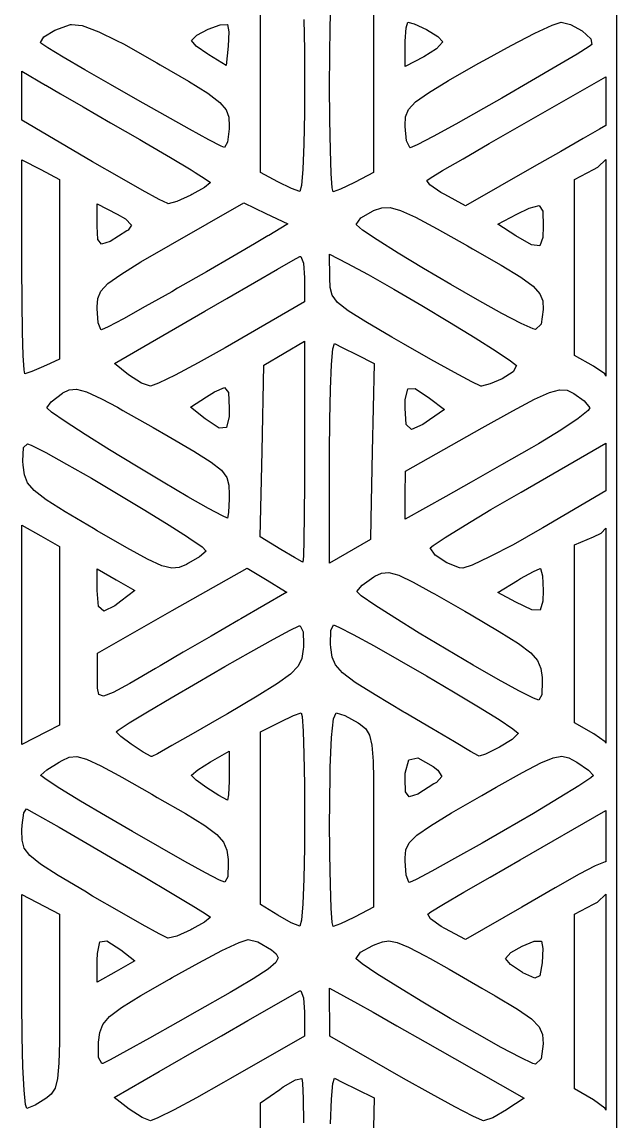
# Model space of a CAD drawing. Header units: millimetres. Extents: x 38 to 487, y 14 to 137.
# Drawn here: x 72.93 to 81.04, y 58.98 to 73.95 of the extents above; entities that cross this region are included whole.
import ezdxf

# ---------------------------------------------------------------- set-up
doc = ezdxf.new("R2010")
doc.units = ezdxf.units.MM
doc.layers.add('BLACK', color=20, linetype='Continuous')

msp = doc.modelspace()

# ---------------------------------------------------------------- linework, layer by layer
at = {"layer": 'BLACK', "linetype": 'Continuous'}
for p, q in [((81.037, 27.986), (81.037, 123.236)), ((76.184, 71.898), (76.184, 74.283)), ((77.723, 74.283), (77.723, 71.897)), ((77.132, 73.899), (77.143, 74.239)), ((76.773, 73.979), (76.78, 73.567)), ((73.231, 73.743), (73.383, 73.835)), ((73.383, 73.835), (73.596, 73.912)), ((73.596, 73.912), (73.608, 73.915)), ((73.608, 73.915), (73.753, 73.901)), ((73.753, 73.901), (73.983, 73.815)), ((73.983, 73.815), (74.223, 73.695)), ((75.315, 73.767), (75.471, 73.85)), ((75.471, 73.85), (75.635, 73.91)), ((75.635, 73.91), (75.73, 73.914)), ((75.73, 73.914), (75.731, 73.914)), ((75.731, 73.914), (75.749, 73.811)), ((75.749, 73.811), (75.741, 73.616)), ((77.126, 73.472), (77.132, 73.899)), ((78.151, 73.685), (78.164, 73.87)), ((78.164, 73.87), (78.189, 73.945)), ((78.189, 73.945), (78.277, 73.924)), ((78.277, 73.924), (78.443, 73.847)), ((78.443, 73.847), (78.597, 73.751)), ((79.918, 73.793), (80.156, 73.903)), ((80.156, 73.903), (80.279, 73.943)), ((80.279, 73.943), (80.405, 73.913)), ((80.405, 73.913), (80.565, 73.825)), ((80.565, 73.825), (80.681, 73.72)), ((73.187, 73.667), (73.231, 73.743)), ((73.193, 73.658), (73.187, 73.667)), ((73.286, 73.596), (73.193, 73.658)), ((74.223, 73.695), (74.316, 73.648)), ((74.316, 73.648), (74.772, 73.392)), ((75.243, 73.696), (75.315, 73.767)), ((75.243, 73.695), (75.243, 73.696)), ((75.308, 73.619), (75.243, 73.695)), ((78.151, 73.644), (78.151, 73.685)), ((78.663, 73.671), (78.581, 73.583)), ((78.597, 73.751), (78.664, 73.677)), ((78.664, 73.677), (78.663, 73.671)), ((79.596, 73.628), (79.918, 73.793)), ((80.681, 73.72), (80.695, 73.639)), ((73.495, 73.47), (73.286, 73.596)), ((75.466, 73.507), (75.308, 73.619)), ((75.478, 73.499), (75.466, 73.507)), ((75.713, 73.356), (75.478, 73.499)), ((75.741, 73.616), (75.713, 73.356)), ((76.78, 73.567), (76.782, 73.09)), ((78.151, 73.342), (78.151, 73.644)), ((78.581, 73.583), (78.407, 73.475)), ((79.224, 73.424), (79.596, 73.628)), ((80.493, 73.511), (80.222, 73.35)), ((80.658, 73.613), (80.493, 73.511)), ((80.695, 73.639), (80.658, 73.613)), ((73.79, 73.297), (73.495, 73.47)), ((74.772, 73.392), (74.816, 73.366)), ((74.816, 73.366), (75.201, 73.14)), ((77.124, 73.09), (77.126, 73.472)), ((78.407, 73.475), (78.151, 73.342)), ((78.744, 73.149), (79.145, 73.38)), ((79.145, 73.38), (79.224, 73.424)), ((80.222, 73.35), (79.872, 73.145)), ((72.934, 72.61), (72.934, 73.278)), ((72.934, 73.278), (73.255, 73.089)), ((74.139, 73.095), (73.79, 73.297)), ((79.709, 72.527), (80.887, 73.199)), ((80.887, 73.199), (80.887, 72.539)), ((73.255, 73.089), (73.258, 73.086)), ((73.258, 73.086), (73.46, 72.968)), ((74.514, 72.882), (74.139, 73.095)), ((75.201, 73.14), (75.464, 72.976)), ((76.782, 73.09), (76.78, 72.708)), ((77.127, 72.613), (77.124, 73.09)), ((78.468, 72.982), (78.744, 73.149)), ((79.872, 73.145), (79.468, 72.911)), ((73.46, 72.968), (73.768, 72.79)), ((75.464, 72.976), (75.627, 72.853)), ((78.294, 72.858), (78.468, 72.982)), ((79.468, 72.911), (79.219, 72.769)), ((73.768, 72.79), (74.141, 72.574)), ((74.883, 72.673), (74.514, 72.882)), ((75.627, 72.853), (75.714, 72.751)), ((75.714, 72.751), (75.75, 72.65)), ((78.159, 72.656), (78.199, 72.756)), ((78.199, 72.756), (78.294, 72.858)), ((79.219, 72.769), (78.842, 72.557)), ((73.896, 72.044), (72.934, 72.61)), ((75.215, 72.488), (74.883, 72.673)), ((75.75, 72.65), (75.756, 72.528)), ((76.78, 72.708), (76.771, 72.281)), ((77.134, 72.202), (77.127, 72.613)), ((78.151, 72.539), (78.159, 72.656)), ((74.141, 72.574), (74.537, 72.346)), ((75.481, 72.343), (75.215, 72.488)), ((75.756, 72.494), (75.735, 72.311)), ((75.756, 72.528), (75.756, 72.494)), ((78.151, 72.524), (78.151, 72.539)), ((78.169, 72.33), (78.151, 72.524)), ((78.842, 72.557), (78.532, 72.388)), ((79.298, 72.292), (79.709, 72.527)), ((80.799, 72.488), (80.577, 72.361)), ((80.887, 72.539), (80.799, 72.488)), ((74.537, 72.346), (74.605, 72.307)), ((74.605, 72.307), (74.955, 72.103)), ((75.649, 72.255), (75.481, 72.343)), ((75.735, 72.311), (75.692, 72.237)), ((78.214, 72.237), (78.169, 72.33)), ((78.532, 72.388), (78.316, 72.276)), ((80.577, 72.361), (80.27, 72.185)), ((75.692, 72.237), (75.649, 72.255)), ((76.771, 72.281), (76.757, 71.943)), ((77.145, 71.884), (77.134, 72.202)), ((78.221, 72.235), (78.214, 72.237)), ((78.316, 72.276), (78.221, 72.235)), ((78.941, 72.085), (79.298, 72.292)), ((80.27, 72.185), (79.91, 71.979)), ((72.934, 70.612), (72.934, 72.068)), ((72.934, 72.068), (73.19, 71.936)), ((74.26, 71.833), (73.896, 72.044)), ((74.955, 72.103), (75.239, 71.932)), ((78.663, 71.923), (78.941, 72.085)), ((80.776, 71.969), (80.887, 72.073)), ((80.887, 72.073), (80.887, 69.124)), ((73.19, 71.936), (73.447, 71.803)), ((75.239, 71.932), (75.293, 71.898)), ((75.293, 71.898), (75.43, 71.812)), ((76.419, 71.771), (76.184, 71.898)), ((76.757, 71.943), (76.739, 71.72)), ((77.159, 71.688), (77.145, 71.884)), ((77.723, 71.897), (77.471, 71.767)), ((78.491, 71.82), (78.663, 71.923)), ((79.91, 71.979), (78.976, 71.443)), ((80.46, 71.803), (80.716, 71.936)), ((80.716, 71.936), (80.776, 71.969)), ((73.447, 71.803), (73.447, 69.355)), ((74.572, 71.656), (74.26, 71.833)), ((75.499, 71.757), (75.418, 71.693)), ((75.43, 71.812), (75.5, 71.76)), ((75.5, 71.76), (75.499, 71.757)), ((76.603, 71.68), (76.419, 71.771)), ((76.739, 71.72), (76.718, 71.64)), ((77.454, 71.758), (77.272, 71.672)), ((77.471, 71.767), (77.454, 71.758)), ((78.447, 71.79), (78.491, 71.82)), ((78.487, 71.729), (78.447, 71.79)), ((78.637, 71.626), (78.487, 71.729)), ((80.46, 69.405), (80.46, 71.803)), ((74.802, 71.531), (74.572, 71.656)), ((75.233, 71.589), (75.043, 71.503)), ((75.247, 71.596), (75.233, 71.589)), ((75.418, 71.693), (75.247, 71.596)), ((76.718, 71.64), (76.603, 71.68)), ((76.718, 71.64), (76.718, 71.64)), ((77.171, 71.636), (77.159, 71.688)), ((77.272, 71.672), (77.171, 71.636)), ((78.691, 71.596), (78.637, 71.626)), ((78.976, 71.443), (78.691, 71.596)), ((73.96, 71.165), (73.96, 71.47)), ((73.96, 71.47), (74.229, 71.331)), ((74.92, 71.474), (74.802, 71.531)), ((74.927, 71.472), (74.92, 71.474)), ((75.043, 71.503), (74.927, 71.472)), ((74.957, 70.912), (75.954, 71.484)), ((75.954, 71.484), (76.254, 71.341)), ((77.723, 71.38), (77.833, 71.416)), ((77.833, 71.416), (77.946, 71.42)), ((77.946, 71.42), (78.09, 71.381)), ((79.675, 71.329), (79.843, 71.413)), ((79.843, 71.413), (79.975, 71.448)), ((79.975, 71.448), (80.025, 71.372)), ((74.229, 71.331), (74.343, 71.267)), ((74.343, 71.267), (74.427, 71.182)), ((76.254, 71.341), (76.554, 71.198)), ((77.487, 71.191), (77.549, 71.281)), ((77.549, 71.281), (77.716, 71.377)), ((77.716, 71.377), (77.723, 71.38)), ((78.09, 71.381), (78.295, 71.288)), ((78.295, 71.288), (78.471, 71.193)), ((79.413, 71.193), (79.675, 71.329)), ((80.025, 71.372), (80.032, 71.166)), ((73.969, 70.986), (73.96, 71.165)), ((74.379, 71.112), (74.363, 71.101)), ((74.427, 71.182), (74.379, 71.112)), ((76.542, 71.191), (76.296, 71.041)), ((76.554, 71.198), (76.542, 71.191)), ((77.489, 71.185), (77.487, 71.191)), ((77.57, 71.114), (77.489, 71.185)), ((77.77, 70.979), (77.57, 71.114)), ((78.471, 71.193), (78.589, 71.13)), ((78.589, 71.13), (79.002, 70.897)), ((79.658, 71.036), (79.413, 71.193)), ((80.032, 71.166), (80.027, 71.01)), ((74.017, 70.919), (73.969, 70.986)), ((74.137, 70.958), (74.017, 70.919)), ((74.363, 71.101), (74.137, 70.958)), ((76.284, 71.034), (76.099, 70.925)), ((76.296, 71.041), (76.284, 71.034)), ((78.057, 70.798), (77.77, 70.979)), ((79.874, 70.91), (79.658, 71.036)), ((80.027, 71.01), (79.986, 70.898)), ((74.555, 70.679), (74.957, 70.912)), ((76.099, 70.925), (75.86, 70.786)), ((79.002, 70.897), (79.07, 70.859)), ((79.07, 70.859), (79.461, 70.634)), ((79.986, 70.898), (79.874, 70.91)), ((74.279, 70.51), (74.555, 70.679)), ((75.807, 70.755), (75.446, 70.546)), ((75.86, 70.786), (75.807, 70.755)), ((76.412, 70.579), (76.626, 70.702)), ((76.626, 70.702), (76.718, 70.755)), ((76.718, 70.755), (76.732, 70.755)), ((76.732, 70.755), (76.768, 70.662)), ((76.768, 70.662), (76.782, 70.464)), ((77.126, 70.463), (77.124, 70.786)), ((77.124, 70.786), (77.36, 70.663)), ((77.36, 70.663), (77.648, 70.506)), ((78.402, 70.589), (78.057, 70.798)), ((72.936, 70.135), (72.934, 70.612)), ((74.105, 70.385), (74.279, 70.51)), ((75.446, 70.546), (75.054, 70.32)), ((76.102, 70.399), (76.412, 70.579)), ((77.648, 70.506), (78, 70.307)), ((78.773, 70.371), (78.402, 70.589)), ((79.461, 70.634), (79.728, 70.47)), ((74.01, 70.283), (74.105, 70.385)), ((75.722, 70.18), (76.102, 70.399)), ((76.782, 70.464), (76.782, 70.137)), ((77.13, 70.331), (77.126, 70.463)), ((79.138, 70.162), (78.773, 70.371)), ((79.728, 70.47), (79.896, 70.347)), ((73.969, 70.183), (74.01, 70.283)), ((74.973, 70.273), (74.614, 70.07)), ((75.054, 70.32), (74.973, 70.273)), ((77.158, 70.226), (77.13, 70.331)), ((77.233, 70.126), (77.158, 70.226)), ((78, 70.307), (78.379, 70.085)), ((79.896, 70.347), (79.987, 70.246)), ((79.987, 70.246), (80.025, 70.148)), ((72.942, 69.723), (72.936, 70.135)), ((73.96, 70.066), (73.969, 70.183)), ((73.96, 70.047), (73.96, 70.066)), ((74.614, 70.07), (74.315, 69.906)), ((75.424, 70.008), (75.722, 70.18)), ((76.782, 70.137), (75.786, 69.561)), ((77.378, 70.012), (77.233, 70.126)), ((78.379, 70.085), (78.757, 69.859)), ((79.468, 69.979), (79.138, 70.162)), ((80.025, 70.148), (80.032, 70.033)), ((73.974, 69.852), (73.96, 70.047)), ((74.315, 69.906), (74.106, 69.795)), ((74.194, 69.296), (75.424, 70.008)), ((77.616, 69.862), (77.378, 70.012)), ((79.73, 69.842), (79.468, 69.979)), ((80.032, 70.033), (80.003, 69.833)), ((74.009, 69.757), (73.974, 69.852)), ((74.015, 69.755), (74.009, 69.757)), ((74.106, 69.795), (74.015, 69.755)), ((77.971, 69.654), (77.616, 69.862)), ((78.757, 69.859), (79.105, 69.646)), ((79.894, 69.767), (79.73, 69.842)), ((79.925, 69.759), (79.894, 69.767)), ((80.003, 69.833), (79.925, 69.759)), ((72.951, 69.405), (72.942, 69.723)), ((78.131, 69.563), (77.971, 69.654)), ((79.105, 69.646), (79.392, 69.465)), ((75.699, 69.511), (75.332, 69.305)), ((75.786, 69.561), (75.699, 69.511)), ((76.504, 69.437), (76.782, 69.6)), ((76.782, 69.6), (76.782, 68.095)), ((77.15, 69.281), (77.168, 69.496)), ((77.168, 69.496), (77.189, 69.567)), ((77.189, 69.567), (77.302, 69.51)), ((77.302, 69.51), (77.49, 69.417)), ((78.503, 69.351), (78.131, 69.563)), ((79.392, 69.465), (79.589, 69.332)), ((72.962, 69.208), (72.951, 69.405)), ((73.447, 69.355), (73.319, 69.296)), ((76.226, 69.275), (76.504, 69.437)), ((77.49, 69.417), (77.728, 69.298)), ((78.822, 69.175), (78.503, 69.351)), ((79.589, 69.332), (79.668, 69.267)), ((80.716, 69.259), (80.46, 69.405)), ((72.973, 69.156), (72.962, 69.208)), ((73.07, 69.188), (72.973, 69.156)), ((73.229, 69.255), (73.07, 69.188)), ((73.319, 69.296), (73.229, 69.255)), ((74.386, 69.141), (74.194, 69.296)), ((75.332, 69.305), (75.02, 69.138)), ((76.203, 68.104), (76.226, 69.275)), ((77.136, 68.948), (77.15, 69.281)), ((77.728, 69.298), (77.716, 68.686)), ((79.059, 69.048), (78.822, 69.175)), ((79.625, 69.183), (79.475, 69.085)), ((79.668, 69.267), (79.625, 69.183)), ((80.871, 69.153), (80.716, 69.259)), ((74.561, 69.027), (74.386, 69.141)), ((74.684, 68.985), (74.561, 69.027)), ((74.793, 69.026), (74.684, 68.985)), ((75.02, 69.138), (74.793, 69.026)), ((79.184, 68.988), (79.059, 69.048)), ((79.309, 69.018), (79.194, 68.986)), ((79.475, 69.085), (79.309, 69.018)), ((80.887, 69.124), (80.871, 69.153)), ((73.333, 68.776), (73.487, 68.894)), ((73.487, 68.894), (73.49, 68.895)), ((73.49, 68.895), (73.579, 68.938)), ((73.579, 68.938), (73.678, 68.946)), ((73.678, 68.946), (73.814, 68.909)), ((73.814, 68.909), (74.016, 68.816)), ((75.446, 68.842), (75.554, 68.911)), ((75.554, 68.911), (75.692, 68.97)), ((75.692, 68.97), (75.746, 68.901)), ((75.746, 68.901), (75.756, 68.686)), ((77.127, 68.523), (77.136, 68.948)), ((78.154, 68.803), (78.189, 68.951)), ((78.189, 68.951), (78.29, 68.954)), ((78.29, 68.954), (78.483, 68.825)), ((79.194, 68.986), (79.184, 68.988)), ((79.914, 68.81), (80.117, 68.901)), ((80.117, 68.901), (80.255, 68.938)), ((80.255, 68.938), (80.357, 68.931)), ((80.357, 68.931), (80.449, 68.889)), ((80.449, 68.889), (80.592, 68.788)), ((73.271, 68.69), (73.333, 68.776)), ((74.016, 68.816), (74.234, 68.699)), ((75.227, 68.699), (75.446, 68.842)), ((78.151, 68.686), (78.154, 68.803)), ((78.483, 68.825), (78.686, 68.668)), ((79.618, 68.653), (79.914, 68.81)), ((80.592, 68.788), (80.665, 68.69)), ((73.337, 68.632), (73.271, 68.69)), ((73.521, 68.505), (73.337, 68.632)), ((74.234, 68.699), (74.309, 68.658)), ((74.309, 68.658), (74.722, 68.423)), ((75.427, 68.544), (75.227, 68.699)), ((75.754, 68.573), (75.718, 68.422)), ((75.756, 68.686), (75.754, 68.573)), ((77.716, 68.686), (77.704, 68.098)), ((78.168, 68.467), (78.151, 68.686)), ((78.686, 68.668), (78.485, 68.527)), ((79.202, 68.421), (79.618, 68.653)), ((80.644, 68.656), (80.507, 68.545)), ((80.665, 68.69), (80.644, 68.656)), ((73.795, 68.329), (73.521, 68.505)), ((74.722, 68.423), (74.925, 68.307)), ((75.619, 68.417), (75.427, 68.544)), ((75.718, 68.422), (75.619, 68.417)), ((77.124, 68.086), (77.127, 68.523)), ((78.156, 67.831), (79.199, 68.419)), ((78.239, 68.399), (78.168, 68.467)), ((78.395, 68.467), (78.239, 68.399)), ((78.485, 68.527), (78.395, 68.467)), ((79.199, 68.419), (79.202, 68.421)), ((80.507, 68.545), (80.272, 68.386)), ((74.128, 68.12), (73.795, 68.329)), ((74.925, 68.307), (75.275, 68.103)), ((80.272, 68.386), (79.968, 68.203)), ((72.946, 67.966), (72.957, 68.15)), ((72.957, 68.15), (73.008, 68.203)), ((73.008, 68.203), (73.059, 68.182)), ((73.059, 68.182), (73.258, 68.082)), ((74.492, 67.897), (74.128, 68.12)), ((79.873, 68.148), (79.464, 67.914)), ((79.732, 67.545), (80.887, 68.21)), ((79.968, 68.203), (79.873, 68.148)), ((80.887, 68.21), (80.887, 67.561)), ((72.95, 67.913), (72.946, 67.966)), ((73.258, 68.082), (73.541, 67.926)), ((75.275, 68.103), (75.509, 67.954)), ((76.179, 66.933), (76.203, 68.104)), ((76.782, 68.095), (76.782, 67.668)), ((77.124, 66.575), (77.124, 68.086)), ((77.704, 68.098), (77.686, 67.174)), ((72.967, 67.78), (72.95, 67.913)), ((73.541, 67.926), (73.88, 67.732)), ((74.857, 67.678), (74.492, 67.897)), ((75.509, 67.954), (75.652, 67.841)), ((75.652, 67.841), (75.725, 67.743)), ((78.153, 67.503), (78.156, 67.831)), ((79.464, 67.914), (79.05, 67.679)), ((73.009, 67.671), (72.967, 67.78)), ((73.099, 67.565), (73.009, 67.671)), ((73.88, 67.732), (74.246, 67.517)), ((75.193, 67.48), (74.857, 67.678)), ((75.725, 67.743), (75.752, 67.639)), ((76.782, 67.668), (76.779, 67.237)), ((79.05, 67.679), (78.707, 67.485)), ((73.263, 67.44), (73.099, 67.565)), ((74.246, 67.517), (74.608, 67.298)), ((75.752, 67.639), (75.756, 67.51)), ((75.756, 67.51), (75.756, 67.452)), ((79.321, 67.306), (79.732, 67.545)), ((80.887, 67.561), (80.027, 67.058)), ((73.524, 67.275), (73.263, 67.44)), ((75.472, 67.321), (75.193, 67.48)), ((75.756, 67.452), (75.748, 67.265)), ((78.151, 67.174), (78.153, 67.503)), ((78.707, 67.485), (78.151, 67.174)), ((73.906, 67.049), (73.524, 67.275)), ((74.608, 67.298), (74.938, 67.094)), ((75.664, 67.219), (75.472, 67.321)), ((75.735, 67.191), (75.664, 67.219)), ((75.748, 67.265), (75.735, 67.191)), ((76.779, 67.237), (76.774, 66.896)), ((78.968, 67.095), (79.321, 67.306)), ((72.934, 64.106), (72.934, 67.096)), ((72.934, 67.096), (73.19, 66.95)), ((74.938, 67.094), (75.189, 66.933)), ((77.686, 67.174), (77.68, 66.899)), ((78.697, 66.928), (78.968, 67.095)), ((73.19, 66.95), (73.446, 66.804)), ((73.96, 67.018), (73.906, 67.049)), ((74.361, 66.786), (73.96, 67.018)), ((75.189, 66.933), (75.207, 66.921)), ((75.207, 66.921), (75.386, 66.798)), ((76.459, 66.762), (76.179, 66.933)), ((78.532, 66.819), (78.697, 66.928)), ((79.987, 67.035), (79.621, 66.828)), ((80.027, 67.058), (79.987, 67.035)), ((80.46, 66.826), (80.716, 66.933)), ((80.716, 66.933), (80.822, 66.983)), ((80.822, 66.983), (80.887, 67.051)), ((80.887, 67.051), (80.887, 64.124)), ((73.446, 66.804), (73.446, 66.497)), ((74.644, 66.631), (74.361, 66.786)), ((75.386, 66.798), (75.444, 66.742)), ((76.644, 66.653), (76.459, 66.762)), ((76.774, 66.896), (76.768, 66.672)), ((77.68, 66.899), (77.124, 66.575)), ((78.493, 66.785), (78.532, 66.819)), ((78.562, 66.686), (78.493, 66.785)), ((79.621, 66.828), (79.302, 66.661)), ((80.46, 64.404), (80.46, 66.826)), ((74.838, 66.542), (74.644, 66.631)), ((75.351, 66.663), (75.2, 66.575)), ((75.444, 66.742), (75.351, 66.663)), ((76.752, 66.594), (76.644, 66.653)), ((76.768, 66.672), (76.761, 66.591)), ((78.719, 66.58), (78.562, 66.686)), ((79.302, 66.661), (79.063, 66.548)), ((73.446, 66.497), (73.447, 65.027)), ((73.96, 66.202), (73.96, 66.497)), ((73.96, 66.497), (74.215, 66.351)), ((74.973, 66.508), (74.838, 66.542)), ((75.077, 66.519), (74.973, 66.508)), ((74.981, 65.93), (76.001, 66.51)), ((75.173, 66.559), (75.077, 66.519)), ((75.2, 66.575), (75.173, 66.559)), ((76.001, 66.51), (76.272, 66.345)), ((76.761, 66.591), (76.752, 66.594)), ((78.891, 66.513), (78.719, 66.58)), ((78.937, 66.508), (78.891, 66.513)), ((79.063, 66.548), (78.937, 66.508)), ((79.722, 66.366), (79.899, 66.465)), ((79.899, 66.465), (79.992, 66.505)), ((79.992, 66.505), (79.997, 66.502)), ((79.997, 66.502), (80.022, 66.404)), ((74.215, 66.351), (74.471, 66.206)), ((76.272, 66.345), (76.525, 66.191)), ((77.565, 66.275), (77.725, 66.39)), ((77.725, 66.39), (77.739, 66.398)), ((77.739, 66.398), (77.83, 66.441)), ((77.83, 66.441), (77.929, 66.448)), ((77.929, 66.448), (78.064, 66.411)), ((78.064, 66.411), (78.263, 66.318)), ((78.263, 66.318), (78.516, 66.179)), ((79.414, 66.179), (79.682, 66.342)), ((79.682, 66.342), (79.722, 66.366)), ((80.022, 66.404), (80.032, 66.206)), ((73.977, 65.985), (73.96, 66.202)), ((74.471, 66.206), (74.279, 66.058)), ((76.543, 66.18), (75.914, 65.818)), ((76.525, 66.191), (76.543, 66.18)), ((77.492, 66.191), (77.565, 66.275)), ((77.555, 66.131), (77.492, 66.191)), ((78.516, 66.179), (78.553, 66.158)), ((79.659, 66.046), (79.414, 66.179)), ((80.032, 66.206), (80.028, 66.059)), ((74.279, 66.058), (74.198, 65.997)), ((77.738, 66.005), (77.555, 66.131)), ((78.553, 66.158), (78.963, 65.922)), ((79.878, 65.939), (79.659, 66.046)), ((80.028, 66.059), (79.989, 65.938)), ((73.962, 65.35), (74.981, 65.93)), ((74.047, 65.921), (73.977, 65.985)), ((74.198, 65.997), (74.047, 65.921)), ((78.011, 65.83), (77.738, 66.005)), ((78.963, 65.922), (79.049, 65.872)), ((79.049, 65.872), (79.432, 65.646)), ((79.989, 65.938), (79.878, 65.939)), ((75.884, 65.801), (75.51, 65.584)), ((75.914, 65.818), (75.884, 65.801)), ((76.587, 65.664), (76.708, 65.723)), ((76.708, 65.723), (76.722, 65.724)), ((76.722, 65.724), (76.765, 65.64)), ((77.142, 65.66), (77.176, 65.735)), ((77.176, 65.735), (77.25, 65.707)), ((78.345, 65.624), (78.011, 65.83)), ((75.51, 65.584), (75.128, 65.362)), ((76.358, 65.541), (76.587, 65.664)), ((76.765, 65.64), (76.766, 65.475)), ((77.137, 65.475), (77.142, 65.66)), ((77.25, 65.707), (77.445, 65.607)), ((77.445, 65.607), (77.729, 65.451)), ((78.711, 65.405), (78.345, 65.624)), ((79.432, 65.646), (79.696, 65.481)), ((76.052, 65.37), (76.358, 65.541)), ((76.767, 65.433), (76.764, 65.403)), ((76.766, 65.475), (76.767, 65.433)), ((77.141, 65.427), (77.137, 65.475)), ((77.159, 65.298), (77.141, 65.427)), ((77.729, 65.451), (78.071, 65.257)), ((79.696, 65.481), (79.862, 65.355)), ((73.961, 65.027), (73.962, 65.35)), ((75.128, 65.362), (74.815, 65.179)), ((75.698, 65.168), (76.052, 65.37)), ((76.744, 65.278), (76.695, 65.172)), ((76.764, 65.403), (76.744, 65.278)), ((77.204, 65.19), (77.159, 65.298)), ((79.078, 65.189), (78.711, 65.405)), ((79.862, 65.355), (79.955, 65.25)), ((74.752, 65.141), (74.405, 64.938)), ((74.815, 65.179), (74.752, 65.141)), ((75.325, 64.953), (75.698, 65.168)), ((76.695, 65.172), (76.593, 65.065)), ((77.3, 65.082), (77.204, 65.19)), ((78.071, 65.257), (78.442, 65.041)), ((79.418, 64.994), (79.078, 65.189)), ((79.955, 65.25), (79.999, 65.144)), ((79.999, 65.144), (80.016, 65.017)), ((73.447, 65.027), (73.447, 64.371)), ((73.962, 64.876), (73.961, 65.027)), ((76.593, 65.065), (76.414, 64.936)), ((77.471, 64.953), (77.3, 65.082)), ((78.442, 65.041), (78.812, 64.823)), ((79.701, 64.838), (79.418, 64.994)), ((80.019, 64.968), (80.012, 64.785)), ((80.016, 65.017), (80.019, 64.968)), ((73.981, 64.788), (73.962, 64.876)), ((74.405, 64.938), (74.177, 64.814)), ((74.964, 64.742), (75.325, 64.953)), ((76.414, 64.936), (76.135, 64.763)), ((77.742, 64.781), (77.471, 64.953)), ((78.812, 64.823), (79.151, 64.618)), ((79.898, 64.739), (79.701, 64.838)), ((74.045, 64.766), (73.981, 64.788)), ((74.177, 64.814), (74.045, 64.766)), ((74.644, 64.552), (74.964, 64.742)), ((76.135, 64.763), (75.731, 64.526)), ((78.136, 64.546), (77.742, 64.781)), ((79.973, 64.712), (79.898, 64.739)), ((80.012, 64.785), (79.973, 64.712)), ((74.394, 64.4), (74.644, 64.552)), ((75.731, 64.526), (75.621, 64.462)), ((76.634, 64.502), (76.735, 64.538)), ((76.735, 64.538), (76.748, 64.487)), ((77.177, 64.454), (77.213, 64.538)), ((77.213, 64.538), (77.332, 64.5)), ((78.151, 64.537), (78.136, 64.546)), ((78.515, 64.323), (78.151, 64.537)), ((79.151, 64.618), (79.431, 64.445)), ((73.447, 64.371), (73.27, 64.28)), ((74.246, 64.304), (74.394, 64.4)), ((75.621, 64.462), (75.266, 64.257)), ((76.184, 64.277), (76.436, 64.408)), ((76.436, 64.408), (76.453, 64.416)), ((76.453, 64.416), (76.634, 64.502)), ((76.748, 64.487), (76.762, 64.29)), ((77.15, 64.204), (77.177, 64.454)), ((77.332, 64.5), (77.512, 64.4)), ((77.512, 64.4), (77.543, 64.379)), ((77.543, 64.379), (77.618, 64.318)), ((79.431, 64.445), (79.62, 64.321)), ((80.721, 64.25), (80.46, 64.404)), ((73.27, 64.28), (72.934, 64.106)), ((74.217, 64.28), (74.246, 64.304)), ((74.279, 64.217), (74.217, 64.28)), ((74.423, 64.11), (74.279, 64.217)), ((75.266, 64.257), (74.977, 64.092)), ((76.184, 61.926), (76.184, 64.277)), ((76.762, 64.29), (76.773, 63.973)), ((77.618, 64.318), (77.668, 64.233)), ((77.668, 64.233), (77.699, 64.097)), ((78.822, 64.143), (78.515, 64.323)), ((79.689, 64.257), (79.61, 64.175)), ((79.62, 64.321), (79.69, 64.262)), ((79.69, 64.262), (79.689, 64.257)), ((80.875, 64.143), (80.721, 64.25)), ((74.583, 64.004), (74.423, 64.11)), ((74.977, 64.092), (74.78, 63.981)), ((77.132, 63.795), (77.15, 64.204)), ((77.699, 64.097), (77.716, 63.878)), ((79.044, 64.013), (78.822, 64.143)), ((79.438, 64.07), (79.418, 64.06)), ((79.61, 64.175), (79.438, 64.07)), ((80.887, 64.124), (80.875, 64.143)), ((73.48, 63.889), (73.578, 63.933)), ((73.578, 63.933), (73.679, 63.942)), ((73.679, 63.942), (73.813, 63.906)), ((74.695, 63.944), (74.583, 64.004)), ((74.704, 63.942), (74.695, 63.944)), ((74.78, 63.981), (74.704, 63.942)), ((75.5, 63.871), (75.756, 64.017)), ((75.756, 64.017), (75.756, 63.679)), ((76.773, 63.973), (76.78, 63.561)), ((78.204, 63.896), (78.327, 63.924)), ((78.327, 63.924), (78.535, 63.805)), ((79.153, 63.951), (79.044, 64.013)), ((79.16, 63.948), (79.153, 63.951)), ((79.245, 63.977), (79.16, 63.948)), ((79.418, 64.06), (79.245, 63.977)), ((79.998, 63.857), (80.168, 63.927)), ((80.168, 63.927), (80.287, 63.946)), ((80.287, 63.946), (80.381, 63.924)), ((80.381, 63.924), (80.479, 63.872)), ((73.272, 63.76), (73.44, 63.867)), ((73.44, 63.867), (73.48, 63.889)), ((73.813, 63.906), (74.009, 63.816)), ((74.009, 63.816), (74.253, 63.683)), ((75.328, 63.763), (75.5, 63.871)), ((77.125, 63.233), (77.132, 63.795)), ((77.716, 63.878), (77.72, 63.637)), ((78.153, 63.717), (78.204, 63.896)), ((78.535, 63.805), (78.596, 63.757)), ((79.748, 63.726), (79.998, 63.857)), ((80.479, 63.872), (80.491, 63.864)), ((80.491, 63.864), (80.651, 63.755)), ((73.192, 63.683), (73.193, 63.687)), ((73.263, 63.628), (73.192, 63.683)), ((73.193, 63.687), (73.272, 63.76)), ((73.452, 63.507), (73.263, 63.628)), ((74.253, 63.683), (74.295, 63.66)), ((74.295, 63.66), (74.701, 63.43)), ((75.244, 63.683), (75.245, 63.688)), ((75.306, 63.621), (75.244, 63.683)), ((75.245, 63.688), (75.328, 63.763)), ((75.452, 63.516), (75.306, 63.621)), ((75.756, 63.679), (75.756, 63.605)), ((77.72, 63.637), (77.722, 63.548)), ((78.151, 63.637), (78.153, 63.717)), ((78.159, 63.461), (78.151, 63.637)), ((78.653, 63.669), (78.578, 63.591)), ((78.596, 63.757), (78.653, 63.669)), ((79.39, 63.524), (79.748, 63.726)), ((80.68, 63.651), (80.519, 63.543)), ((80.651, 63.755), (80.716, 63.683)), ((80.716, 63.683), (80.68, 63.651)), ((73.732, 63.337), (73.452, 63.507)), ((75.617, 63.41), (75.452, 63.516)), ((75.756, 63.605), (75.748, 63.419)), ((76.78, 63.561), (76.782, 63.084)), ((77.722, 63.548), (77.723, 63.077)), ((78.545, 63.569), (78.323, 63.43)), ((78.578, 63.591), (78.545, 63.569)), ((79.196, 63.413), (79.39, 63.524)), ((80.519, 63.543), (80.251, 63.378)), ((74.071, 63.135), (73.732, 63.337)), ((74.701, 63.43), (74.776, 63.387)), ((74.776, 63.387), (75.16, 63.165)), ((75.735, 63.349), (75.617, 63.41)), ((75.748, 63.419), (75.735, 63.349)), ((78.206, 63.393), (78.159, 63.461)), ((78.323, 63.43), (78.206, 63.393)), ((78.783, 63.175), (79.196, 63.413)), ((80.251, 63.378), (79.901, 63.169)), ((72.935, 63.006), (72.958, 63.178)), ((72.958, 63.178), (72.998, 63.23)), ((72.998, 63.23), (73.101, 63.172)), ((73.101, 63.172), (73.439, 62.98)), ((77.124, 63.084), (77.125, 63.233)), ((78.497, 63.001), (78.783, 63.175)), ((79.901, 63.169), (79.493, 62.932)), ((79.718, 62.538), (80.887, 63.209)), ((80.887, 63.209), (80.887, 62.508)), ((74.441, 62.92), (74.071, 63.135)), ((75.16, 63.165), (75.423, 63.002)), ((76.782, 63.084), (76.78, 62.702)), ((77.127, 62.607), (77.124, 63.084)), ((77.723, 63.077), (77.723, 61.891)), ((72.934, 62.938), (72.935, 63.006)), ((72.938, 62.802), (72.934, 62.938)), ((73.439, 62.98), (73.821, 62.76)), ((74.811, 62.707), (74.441, 62.92)), ((75.423, 63.002), (75.588, 62.879)), ((75.588, 62.879), (75.68, 62.775)), ((78.209, 62.769), (78.313, 62.873)), ((78.313, 62.873), (78.497, 63.001)), ((79.493, 62.932), (79.201, 62.765)), ((72.966, 62.694), (72.938, 62.802)), ((73.821, 62.76), (74.219, 62.528)), ((75.68, 62.775), (75.723, 62.669)), ((78.163, 62.672), (78.209, 62.769)), ((79.201, 62.765), (78.822, 62.552)), ((73.041, 62.593), (72.966, 62.694)), ((73.188, 62.476), (73.041, 62.593)), ((75.152, 62.515), (74.811, 62.707)), ((75.723, 62.669), (75.74, 62.54)), ((76.78, 62.702), (76.771, 62.275)), ((77.134, 62.196), (77.127, 62.607)), ((78.151, 62.561), (78.163, 62.672)), ((73.429, 62.321), (73.188, 62.476)), ((74.219, 62.528), (74.607, 62.3)), ((75.433, 62.36), (75.152, 62.515)), ((75.743, 62.489), (75.736, 62.304)), ((75.74, 62.54), (75.743, 62.489)), ((78.151, 62.522), (78.151, 62.561)), ((78.166, 62.326), (78.151, 62.522)), ((78.822, 62.552), (78.514, 62.382)), ((79.308, 62.302), (79.718, 62.538)), ((80.74, 62.455), (80.52, 62.339)), ((80.875, 62.508), (80.74, 62.455)), ((80.887, 62.508), (80.875, 62.508)), ((73.788, 62.107), (73.429, 62.321)), ((74.607, 62.3), (74.956, 62.092)), ((75.626, 62.26), (75.433, 62.36)), ((75.736, 62.304), (75.697, 62.231)), ((76.771, 62.275), (76.757, 61.936)), ((78.204, 62.231), (78.166, 62.326)), ((78.514, 62.382), (78.301, 62.27)), ((78.952, 62.094), (79.308, 62.302)), ((80.52, 62.339), (80.193, 62.153)), ((75.697, 62.231), (75.626, 62.26)), ((77.145, 61.878), (77.134, 62.196)), ((78.211, 62.229), (78.204, 62.231)), ((78.301, 62.27), (78.211, 62.229)), ((80.193, 62.153), (79.739, 61.89)), ((72.934, 60.606), (72.934, 62.062)), ((72.934, 62.062), (73.447, 61.797)), ((73.896, 62.043), (73.788, 62.107)), ((74.26, 61.831), (73.896, 62.043)), ((74.956, 62.092), (75.231, 61.926)), ((78.675, 61.93), (78.952, 62.094)), ((80.773, 61.961), (80.887, 62.067)), ((80.887, 62.067), (80.887, 59.127)), ((74.572, 61.654), (74.26, 61.831)), ((75.231, 61.926), (75.24, 61.921)), ((75.24, 61.921), (75.43, 61.803)), ((76.419, 61.781), (76.184, 61.926)), ((76.757, 61.936), (76.739, 61.713)), ((77.159, 61.681), (77.145, 61.878)), ((77.723, 61.891), (77.471, 61.761)), ((78.46, 61.797), (78.503, 61.826)), ((78.503, 61.826), (78.675, 61.93)), ((79.739, 61.89), (78.975, 61.449)), ((80.46, 61.797), (80.716, 61.93)), ((80.716, 61.93), (80.773, 61.961)), ((73.447, 61.797), (73.447, 60.607)), ((75.418, 61.687), (75.247, 61.59)), ((75.499, 61.751), (75.418, 61.687)), ((75.43, 61.803), (75.5, 61.754)), ((75.5, 61.754), (75.499, 61.751)), ((76.6, 61.679), (76.419, 61.781)), ((76.716, 61.633), (76.6, 61.679)), ((76.739, 61.713), (76.718, 61.633)), ((77.171, 61.63), (77.159, 61.681)), ((77.454, 61.752), (77.272, 61.666)), ((77.471, 61.761), (77.454, 61.752)), ((78.496, 61.732), (78.46, 61.797)), ((78.644, 61.629), (78.496, 61.732)), ((80.46, 59.416), (80.46, 61.797)), ((74.802, 61.528), (74.572, 61.654)), ((74.92, 61.47), (74.802, 61.528)), ((75.233, 61.582), (75.043, 61.498)), ((75.247, 61.59), (75.233, 61.582)), ((76.718, 61.633), (76.716, 61.633)), ((77.272, 61.666), (77.171, 61.63)), ((78.694, 61.6), (78.644, 61.629)), ((78.975, 61.449), (78.694, 61.6)), ((73.962, 61.262), (73.995, 61.421)), ((73.995, 61.421), (74.092, 61.432)), ((74.092, 61.432), (74.279, 61.308)), ((74.927, 61.468), (74.92, 61.47)), ((75.043, 61.498), (74.927, 61.468)), ((75.658, 61.299), (75.893, 61.412)), ((75.893, 61.412), (76.013, 61.453)), ((76.013, 61.453), (76.147, 61.417)), ((76.147, 61.417), (76.332, 61.308)), ((77.712, 61.369), (77.745, 61.383)), ((77.745, 61.383), (77.842, 61.42)), ((77.842, 61.42), (77.932, 61.433)), ((77.932, 61.433), (78.043, 61.412)), ((78.043, 61.412), (78.199, 61.348)), ((79.744, 61.362), (79.908, 61.426)), ((79.908, 61.426), (80.007, 61.428)), ((80.007, 61.428), (80.025, 61.326)), ((73.96, 61.164), (73.962, 61.262)), ((74.279, 61.308), (74.471, 61.16)), ((75.342, 61.134), (75.658, 61.299)), ((76.332, 61.308), (76.394, 61.255)), ((76.394, 61.255), (76.423, 61.201)), ((77.485, 61.192), (77.546, 61.276)), ((77.546, 61.276), (77.712, 61.369)), ((78.199, 61.348), (78.426, 61.229)), ((78.426, 61.229), (78.492, 61.192)), ((79.519, 61.193), (79.59, 61.272)), ((79.59, 61.272), (79.744, 61.362)), ((80.025, 61.326), (80.017, 61.132)), ((73.96, 60.869), (73.96, 61.164)), ((74.471, 61.16), (74.215, 61.014)), ((74.978, 60.931), (75.342, 61.134)), ((76.392, 61.136), (76.285, 61.046)), ((76.419, 61.192), (76.392, 61.136)), ((76.423, 61.201), (76.419, 61.192)), ((77.486, 61.188), (77.485, 61.192)), ((77.566, 61.118), (77.486, 61.188)), ((77.765, 60.985), (77.566, 61.118)), ((78.492, 61.192), (78.751, 61.046)), ((79.519, 61.192), (79.519, 61.193)), ((79.587, 61.108), (79.519, 61.192)), ((79.75, 61.001), (79.587, 61.108)), ((80.017, 61.131), (79.988, 60.958)), ((80.017, 61.132), (80.017, 61.131)), ((74.215, 61.014), (73.96, 60.869)), ((74.944, 60.911), (74.978, 60.931)), ((76.285, 61.046), (76.083, 60.916)), ((78.051, 60.805), (77.765, 60.985)), ((78.751, 61.046), (79.198, 60.788)), ((79.754, 60.999), (79.75, 61.001)), ((79.919, 60.923), (79.754, 60.999)), ((79.988, 60.958), (79.919, 60.923)), ((74.555, 60.687), (74.944, 60.911)), ((75.868, 60.79), (75.768, 60.731)), ((76.083, 60.916), (75.868, 60.79)), ((77.126, 60.134), (77.124, 60.79)), ((77.124, 60.79), (77.502, 60.579)), ((78.395, 60.596), (78.051, 60.805)), ((79.198, 60.788), (79.378, 60.684)), ((74.29, 60.523), (74.555, 60.687)), ((75.768, 60.731), (75.322, 60.476)), ((76.335, 60.532), (76.583, 60.673)), ((76.583, 60.673), (76.718, 60.75)), ((76.718, 60.75), (76.732, 60.75)), ((76.732, 60.75), (76.768, 60.657)), ((76.768, 60.657), (76.782, 60.459)), ((79.378, 60.684), (79.682, 60.502)), ((72.938, 60.129), (72.934, 60.606)), ((73.447, 60.539), (73.445, 60.084)), ((73.447, 60.607), (73.447, 60.539)), ((74.125, 60.4), (74.29, 60.523)), ((75.322, 60.476), (75.055, 60.324)), ((76.012, 60.347), (76.335, 60.532)), ((77.502, 60.579), (77.715, 60.459)), ((78.765, 60.377), (78.395, 60.596)), ((79.682, 60.502), (79.874, 60.369)), ((74.034, 60.294), (74.125, 60.4)), ((75.65, 60.14), (76.012, 60.347)), ((76.782, 60.459), (76.782, 60.134)), ((77.715, 60.459), (78.039, 60.275)), ((79.131, 60.167), (78.765, 60.377)), ((79.874, 60.369), (79.979, 60.261)), ((73.976, 60.051), (73.993, 60.183)), ((73.993, 60.183), (74.034, 60.294)), ((75.055, 60.324), (74.672, 60.109)), ((78.039, 60.275), (78.425, 60.056)), ((79.979, 60.261), (80.023, 60.156)), ((72.948, 59.717), (72.938, 60.129)), ((73.444, 60.051), (73.437, 59.766)), ((73.445, 60.084), (73.444, 60.051)), ((73.978, 59.844), (73.976, 60.051)), ((74.672, 60.109), (74.356, 59.933)), ((75.285, 59.93), (75.65, 60.14)), ((76.782, 60.134), (75.775, 59.556)), ((78.13, 59.559), (77.126, 60.134)), ((78.425, 60.056), (78.826, 59.828)), ((79.461, 59.982), (79.131, 60.167)), ((80.032, 60.029), (80.003, 59.827)), ((80.023, 60.156), (80.032, 60.029)), ((74.356, 59.933), (74.135, 59.812)), ((74.953, 59.739), (75.285, 59.93)), ((79.724, 59.842), (79.461, 59.982)), ((73.437, 59.766), (73.418, 59.557)), ((74.021, 59.76), (73.978, 59.844)), ((74.035, 59.761), (74.021, 59.76)), ((74.135, 59.812), (74.035, 59.761)), ((74.803, 59.652), (74.953, 59.739)), ((78.826, 59.828), (79.772, 59.288)), ((79.89, 59.764), (79.724, 59.842)), ((79.925, 59.754), (79.89, 59.764)), ((80.003, 59.827), (79.925, 59.754)), ((72.963, 59.399), (72.948, 59.717)), ((74.191, 59.299), (74.803, 59.652)), ((73.385, 59.427), (73.333, 59.345)), ((73.418, 59.557), (73.385, 59.427)), ((75.678, 59.501), (75.312, 59.296)), ((75.775, 59.556), (75.678, 59.501)), ((76.445, 59.41), (76.492, 59.442)), ((76.492, 59.442), (76.659, 59.538)), ((76.659, 59.538), (76.747, 59.557)), ((76.747, 59.557), (76.756, 59.494)), ((76.756, 59.494), (76.765, 59.285)), ((77.15, 59.275), (77.168, 59.49)), ((77.168, 59.49), (77.189, 59.561)), ((77.189, 59.561), (77.302, 59.504)), ((77.302, 59.504), (77.49, 59.411)), ((78.505, 59.347), (78.13, 59.559)), ((72.983, 59.202), (72.963, 59.399)), ((73.257, 59.283), (73.113, 59.195)), ((73.276, 59.299), (73.257, 59.283)), ((73.333, 59.345), (73.276, 59.299)), ((74.396, 59.141), (74.191, 59.299)), ((75.312, 59.296), (75.005, 59.131)), ((76.184, 59.224), (76.445, 59.41)), ((76.765, 59.285), (76.769, 58.956)), ((77.49, 59.411), (77.728, 59.292)), ((77.728, 59.292), (77.716, 58.68)), ((78.83, 59.171), (78.505, 59.347)), ((79.772, 59.288), (79.539, 59.134)), ((80.716, 59.265), (80.46, 59.416)), ((73, 59.15), (72.983, 59.202)), ((73.113, 59.195), (73, 59.15)), ((74.569, 59.027), (74.396, 59.141)), ((75.005, 59.131), (74.786, 59.021)), ((76.184, 56.943), (76.184, 59.224)), ((77.136, 58.942), (77.15, 59.275)), ((79.074, 59.044), (78.83, 59.171)), ((79.531, 59.129), (79.345, 59.024)), ((79.539, 59.134), (79.531, 59.129)), ((80.871, 59.155), (80.716, 59.265)), ((80.887, 59.127), (80.871, 59.155)), ((74.685, 58.981), (74.569, 59.027)), ((74.786, 59.021), (74.685, 58.981)), ((79.207, 58.985), (79.074, 59.044)), ((79.22, 58.982), (79.207, 58.985)), ((79.345, 59.024), (79.22, 58.982))]:
    msp.add_line(p, q, dxfattribs=at)

doc.saveas('drawing.dxf')
